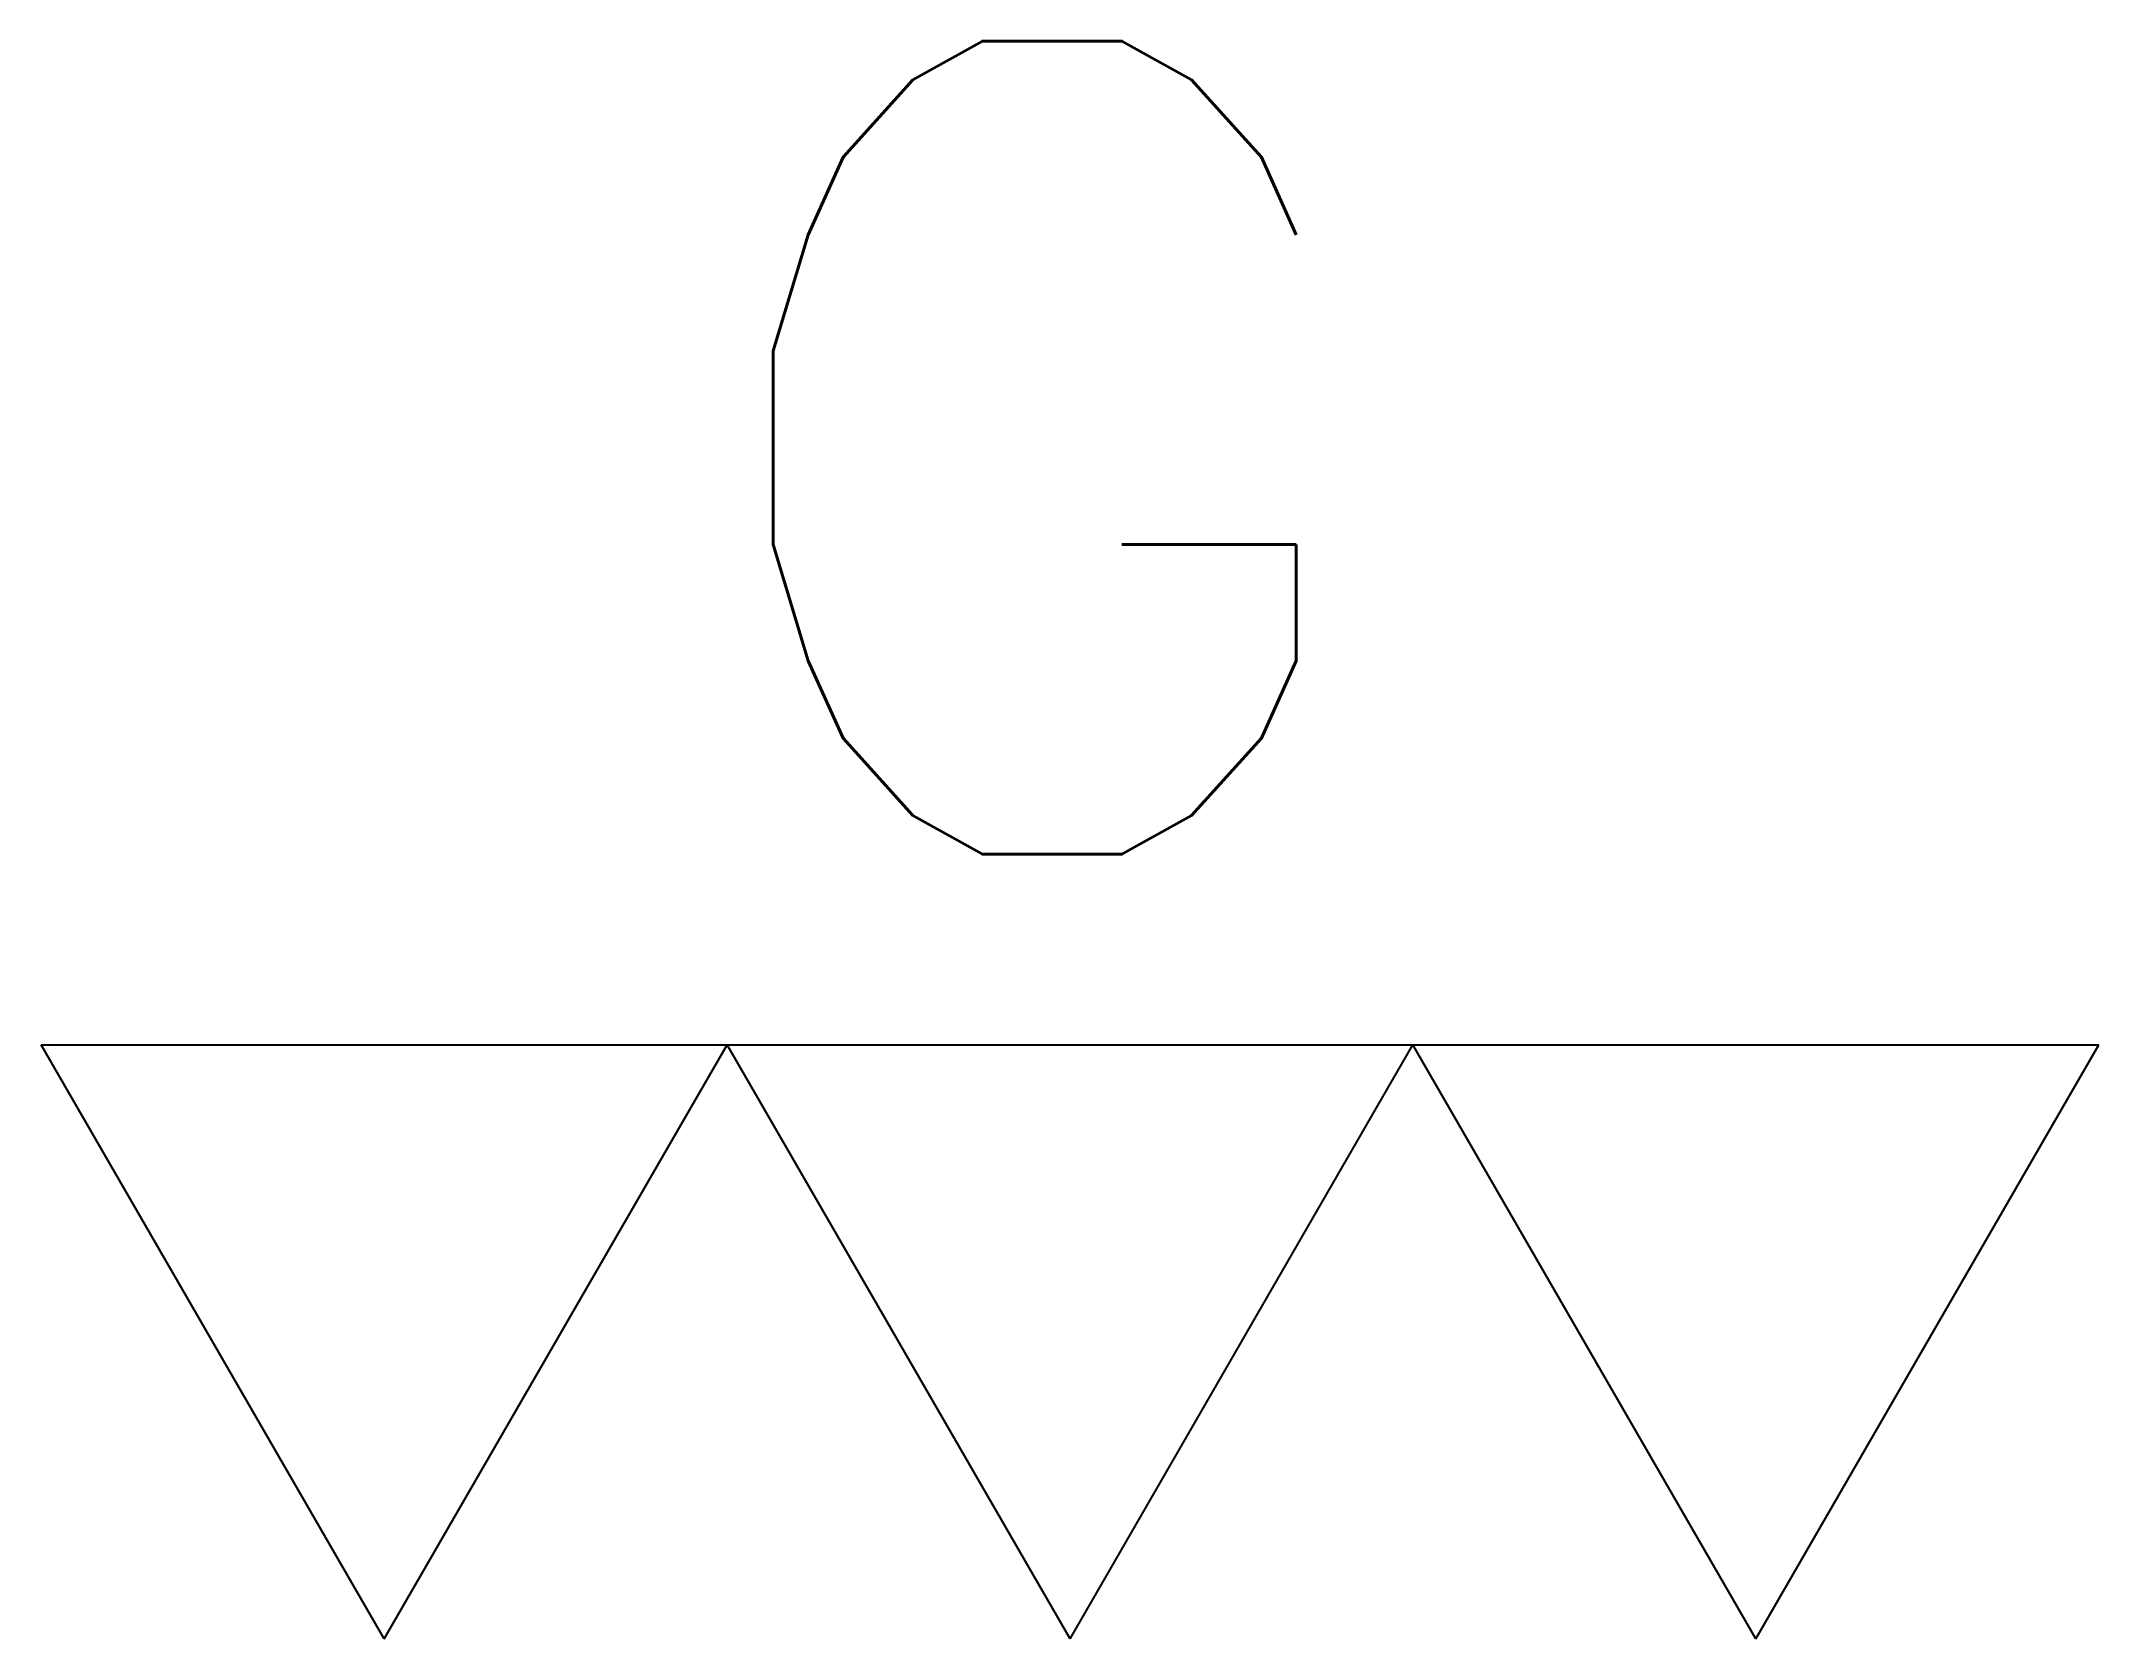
# Model space of a CAD drawing. Extents: x 104.3 to 114.7, y 19.3 to 27.3.
import ezdxf

# ---------------------------------------------------------------- set-up
doc = ezdxf.new("R2010")
doc.units = 0
doc.header["$MEASUREMENT"] = 0
doc.layers.get('0').update_dxf_attribs({"linetype": 'CONTINUOUS'})
doc.layers.add('DIM', color=2, linetype='CONTINUOUS')
doc.styles.add('ROMANS', font='romans')

# ---------------------------------------------------------------- blocks, each defined once
blk = doc.blocks.new('F04')
for p, q in [((5.774, 0), (0, 10)), ((0, 10), (11.547, 10)), ((5.774, 0), (11.547, 10)), ((17.321, 0), (11.547, 10)), ((11.547, 10), (23.094, 10)), ((17.321, 0), (23.094, 10)), ((28.868, 0), (23.094, 10)), ((23.094, 10), (34.641, 10)), ((28.868, 0), (34.641, 10))]:
    blk.add_line(p, q)
at = {"style": 'ROMANS'}
blk.add_text('G', height=13.695, dxfattribs=at).set_placement((10.564, 13.209))

msp = doc.modelspace()

# ---------------------------------------------------------------- block references
at = {"layer": 'DIM', "xscale": 0.3, "yscale": 0.3, "zscale": 0.3}
msp.add_blockref('F04', (104.321, 19.255), dxfattribs=at)

doc.saveas('drawing.dxf')
